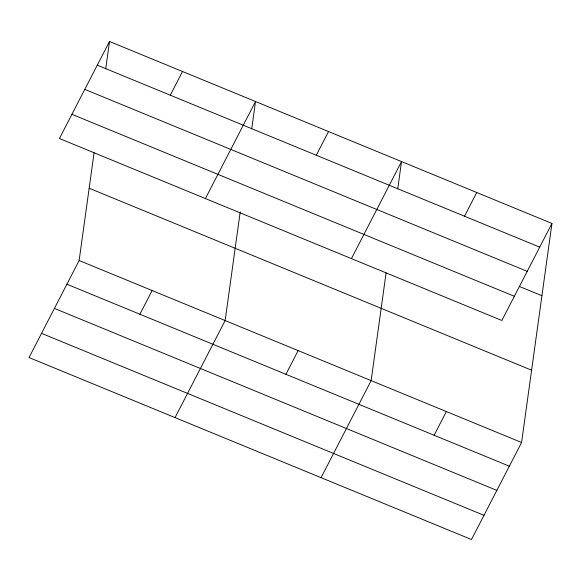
<?xml version="1.0" encoding="UTF-8"?>
<svg xmlns="http://www.w3.org/2000/svg" width="581" height="581" viewBox="0 0 581 581"><rect width="100%" height="100%" fill="white"/><g stroke="black" fill="none" stroke-linecap="round" stroke-linejoin="round"><path stroke-width="0.87" d="M551.95 223.445L501.861 320.487L59.422 138.51L109.511 41.469L551.95 223.445L521.578 442.49L471.489 539.531L29.05 357.555L79.139 260.513L94.078 152.759M105.72 68.798L109.511 41.469M240.207 211.927L225.145 320.567L175.055 417.608M251.726 128.851L255.517 101.522L205.427 198.564M386.089 272.867L371.143 380.62L321.061 477.662M397.731 188.905L401.522 161.576L351.432 258.618M170.284 95.197L182.514 71.492M139.905 314.234L152.142 290.536M316.289 155.243L328.519 131.546M285.91 374.287L298.147 350.59M464.502 216.212L476.732 192.514M434.13 435.249L446.361 411.551M97.281 65.166L539.72 247.143M84.79 89.372L527.228 271.349M519.363 286.448L541.928 295.729M71.921 114.304L514.352 296.288M89.162 188.229L531.6 370.206M79.139 260.513L521.578 442.49M66.902 284.211L509.341 466.187M54.411 308.409L496.849 490.393M41.541 333.349L483.98 515.325"/></g></svg>
